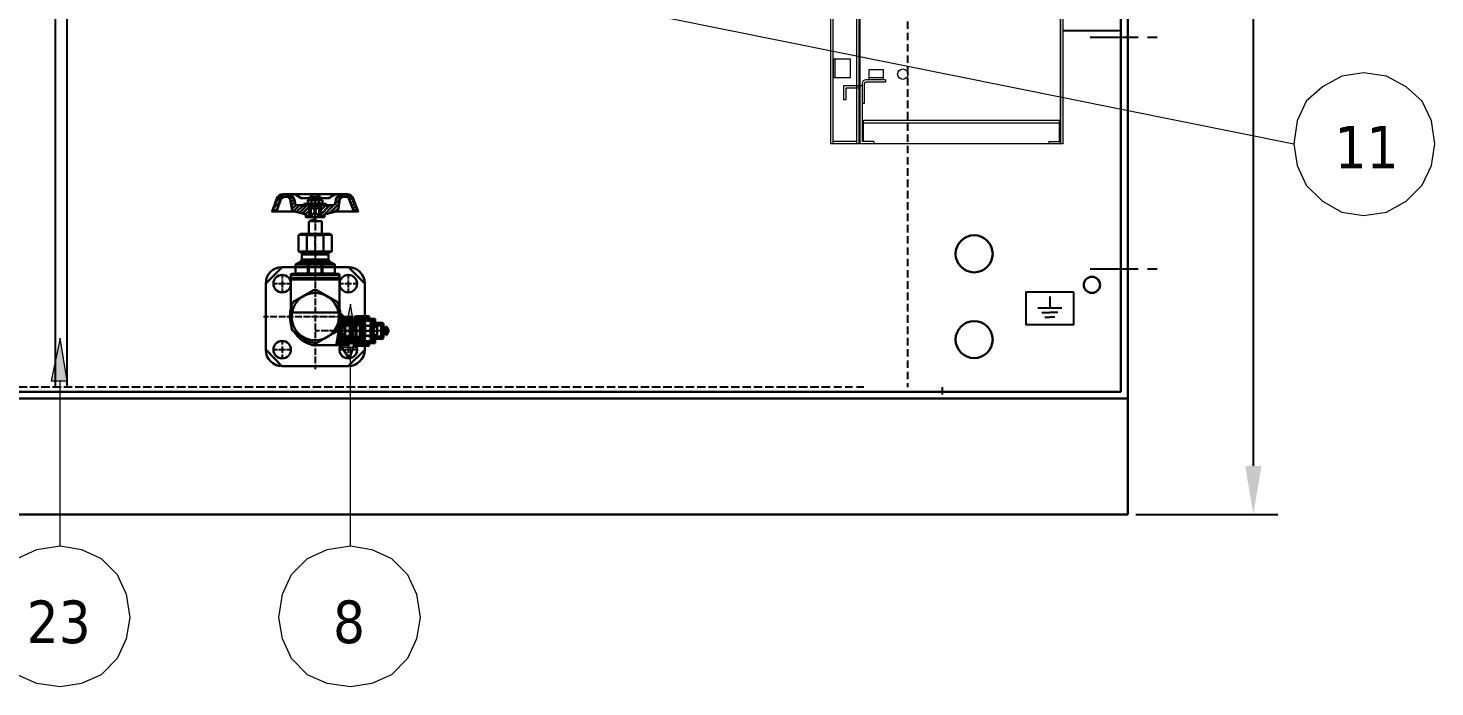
# Model space of a CAD drawing. Header units: millimetres. Extents: x 183355 to 194386, y -190559 to -183233.
# Drawn here: x 185904 to 187117, y -186148 to -185579 of the extents above; entities that cross this region are included whole.
import ezdxf

# ---------------------------------------------------------------- set-up
doc = ezdxf.new("R2010")
doc.units = ezdxf.units.MM
doc.header["$LTSCALE"] = 13
for name, pattern in [('ACAD_ISO02W100', [15, 12, -3]), ('CENTER', [50.8, 31.75, -6.35, 6.35, -6.35]), ('CENTERX2', [101.6, 63.5, -12.7, 12.7, -12.7]), ('DASHED', [0.75, 0.5, -0.25])]:
    doc.linetypes.add(name, pattern=pattern)
doc.layers.get('0').update_dxf_attribs({"color": 1, "linetype": 'CENTER'})
for name, color, linetype in [('1', 4, 'Continuous'), ('3中心线层', 1, 'CENTER'), ('4虚线层', 6, 'DASHED'), ('粗实线', 4, 'Continuous')]:
    doc.layers.add(name, color=color, linetype=linetype)
for name, color, linetype, lineweight in [('2细实线', 3, 'Continuous', 20), ('标注、文本', 3, 'Continuous', 25), ('铁心', 3, 'Continuous', 0)]:
    doc.layers.add(name, color=color, linetype=linetype, lineweight=lineweight)
doc.styles.get("Standard").update_dxf_attribs({"font": 'gbenor.shx', "bigfont": 'gbcbig.shx'})
doc.styles.add('Tahoma$001', font='tahoma.ttf', dxfattribs={"height": 2.159784})
doc.dimstyles.new('英寸 1-10', dxfattribs={"dimscale": 14, "dimtxt": 3.5, "dimasz": 2, "dimexe": 1.5, "dimexo": 0.5, "dimgap": 0.5, "dimtad": 1, "dimtoh": 1, "dimdec": 1, "dimdsep": 46, "dimtxsty": 'Standard', "dimcen": 2.5, "dimclrd": 3, "dimclre": 3, "dimclrt": 3, "dimadec": 0, "dimazin": 2, "dimtfac": 1, "dimtdec": 1, "dimtmove": 0, "dimatfit": 2, "dimfxl": 1, "dimarcsym": 0})

# ---------------------------------------------------------------- blocks, each defined once
blk = doc.blocks.new('A$C68737E7E')
at = {"layer": '1', "color": 1, "linetype": 'CENTERX2', "lineweight": -3, "ltscale": 0.1}
for p, q in [((44.7, 143.1), (44.7, 146.2)), ((44.7, 146.2), (44.7, 139.9)), ((44.7, 142.3), (44.7, 142.4)), ((44.7, 135.9), (44.7, 141.6)), ((44.7, 139.2), (44.7, 139.1)), ((44.7, 138.4), (44.7, 132.7)), ((44.7, 135.1), (44.7, 135.2)), ((44.7, 128.8), (44.7, 134.4)), ((44.7, 132), (44.7, 131.9)), ((44.7, 131.2), (44.7, 125.6)), ((44.7, 130.9), (44.7, 126.5)), ((44.7, 127.9), (44.7, 128)), ((44.7, 125.9), (44.7, 125.7)), ((44.7, 125), (44.7, 119.4)), ((44.7, 118.7), (44.7, 118.6)), ((44.7, 117.9), (44.7, 113.5)), ((44.7, 112.3), (44.7, 117.4)), ((44.7, 113.3), (44.7, 110.4)), ((44.7, 111.5), (44.7, 111.6)), ((44.7, 105.2), (44.7, 110.8)), ((44.7, 109.6), (44.7, 109.5)), ((44.7, 108.8), (44.7, 103.2)), ((44.7, 104.3), (44.7, 104.4)), ((44.7, 98.5), (44.7, 103.6)), ((44.7, 102.5), (44.7, 102.4)), ((44.7, 101.7), (44.7, 98.2)), ((44.7, 101.6), (44.7, 96)), ((44.7, 97.5), (44.7, 97.4)), ((44.7, 96.7), (44.7, 91.1)), ((44.7, 95.3), (44.7, 95.2)), ((44.7, 94.5), (44.7, 88.8)), ((44.7, 90.3), (44.7, 90.2)), ((44.7, 89.5), (44.7, 83.9)), ((44.7, 88.1), (44.7, 88)), ((44.7, 87.3), (44.7, 81.7)), ((8.6, 73.7), (11.9, 73.7)), ((12.5, 73.7), (12.7, 73.7)), ((13.4, 73.7), (19, 73.7)), ((16.2, 81.3), (16.2, 78.1)), ((16.2, 77.4), (16.2, 77.2)), ((16.2, 76.5), (16.2, 70.9)), ((19.7, 73.7), (19.8, 73.7)), ((20.5, 73.7), (23.8, 73.7)), ((44.7, 83.2), (44.7, 83.1)), ((44.7, 82.3), (44.7, 76.7)), ((44.7, 81), (44.7, 80.9)), ((44.7, 80.1), (44.7, 77.2)), ((44.7, 76), (44.7, 75.9)), ((44.7, 75.2), (44.7, 69.5)), ((65.6, 73.7), (68.8, 73.7)), ((69.5, 73.7), (69.7, 73.7)), ((70.4, 73.7), (76, 73.7)), ((73.2, 81.3), (73.2, 78.1)), ((73.2, 77.4), (73.2, 77.2)), ((73.2, 76.5), (73.2, 70.9)), ((76.7, 73.7), (76.8, 73.7)), ((77.5, 73.7), (80.8, 73.7)), ((16.2, 70.2), (16.2, 70.1)), ((16.2, 69.4), (16.2, 66.1)), ((44.7, 68.8), (44.7, 68.7)), ((44.7, 68), (44.7, 62.4)), ((44.7, 61.7), (44.7, 61.6)), ((44.7, 60.8), (44.7, 55.2)), ((73.2, 70.2), (73.2, 70.1)), ((73.2, 69.4), (73.2, 66.1)), ((44.7, 54.5), (44.7, 54.4)), ((44.7, 53.7), (44.7, 48)), ((0, 45.2), (4.5, 45.2)), ((5.2, 45.2), (5.3, 45.2)), ((6, 45.2), (11.7, 45.2)), ((12.4, 45.2), (12.5, 45.2)), ((13.2, 45.2), (18.8, 45.2)), ((19.5, 45.2), (19.7, 45.2)), ((20.4, 45.2), (26, 45.2)), ((26.7, 45.2), (26.8, 45.2)), ((27.5, 45.2), (33.2, 45.2)), ((33.9, 45.2), (34, 45.2)), ((34.7, 45.2), (40.3, 45.2)), ((41, 45.2), (41.2, 45.2)), ((41.9, 45.2), (47.5, 45.2)), ((44.7, 47.3), (44.7, 47.2)), ((44.7, 46.5), (44.7, 40.9)), ((44.7, 40.2), (44.7, 40.1)), ((44.7, 39.3), (44.7, 33.7)), ((48.2, 45.2), (48.3, 45.2)), ((49, 45.2), (54.7, 45.2)), ((55.4, 45.2), (55.5, 45.2)), ((56.2, 45.2), (61.8, 45.2)), ((62.6, 45.2), (62.7, 45.2)), ((63.4, 45.2), (69, 45.2)), ((69.3, 45.2), (73.7, 45.2)), ((69.7, 45.2), (69.8, 45.2)), ((70.5, 45.2), (76.2, 45.2)), ((76.9, 45.2), (77, 45.2)), ((77.7, 45.2), (83.3, 45.2)), ((84.1, 45.2), (84.2, 45.2)), ((84.9, 45.2), (89.4, 45.2)), ((16.2, 24.3), (16.2, 21.1)), ((44.7, 33), (44.7, 32.9)), ((48.3, 32.9), (44.7, 32.9)), ((44.7, 32.2), (44.7, 26.5)), ((44.7, 25.8), (44.7, 25.7)), ((44.7, 25), (44.7, 19.4)), ((49.1, 32.9), (49, 32.9)), ((55.5, 32.9), (49.9, 32.9)), ((56.3, 32.9), (56.2, 32.9)), ((62.7, 32.9), (57, 32.9)), ((63.5, 32.9), (63.4, 32.9)), ((69.8, 32.9), (64.2, 32.9)), ((70.1, 32.9), (76.5, 32.9)), ((70.7, 32.9), (70.5, 32.9)), ((77, 32.9), (71.4, 32.9)), ((73.2, 24.3), (73.2, 21.1)), ((77.2, 32.9), (77.3, 32.9)), ((77.8, 32.9), (77.7, 32.9)), ((81.7, 32.9), (77.9, 32.9)), ((78, 32.9), (83.6, 32.9)), ((84.2, 32.9), (78.5, 32.9)), ((82.5, 32.9), (82.4, 32.9)), ((88.9, 32.9), (83.2, 32.9)), ((84.4, 32.9), (84.5, 32.9)), ((85, 32.9), (84.9, 32.9)), ((85.2, 32.9), (90.8, 32.9)), ((89.3, 32.9), (85.7, 32.9)), ((89.7, 32.9), (89.6, 32.9)), ((96, 32.9), (90.4, 32.9)), ((91.5, 32.9), (91.7, 32.9)), ((92.4, 32.9), (98.7, 32.9)), ((96.9, 32.9), (96.8, 32.9)), ((103.2, 32.9), (97.6, 32.9)), ((104, 32.9), (103.9, 32.9)), ((108.5, 32.9), (104.7, 32.9)), ((8.6, 16.7), (11.9, 16.7)), ((12.5, 16.7), (12.7, 16.7)), ((13.4, 16.7), (19, 16.7)), ((16.2, 20.4), (16.2, 20.3)), ((16.2, 19.5), (16.2, 13.9)), ((16.2, 13.2), (16.2, 13.1)), ((16.2, 12.4), (16.2, 9.1)), ((19.7, 16.7), (19.8, 16.7)), ((20.5, 16.7), (23.8, 16.7)), ((44.7, 18.7), (44.7, 18.5)), ((44.7, 17.8), (44.7, 12.2)), ((65.6, 16.7), (68.8, 16.7)), ((69.5, 16.7), (69.7, 16.7)), ((70.4, 16.7), (76, 16.7)), ((73.2, 20.4), (73.2, 20.3)), ((73.2, 19.5), (73.2, 13.9)), ((73.2, 13.2), (73.2, 13.1)), ((73.2, 12.4), (73.2, 9.1)), ((76.7, 16.7), (76.8, 16.7)), ((77.5, 16.7), (80.8, 16.7)), ((44.7, 11.5), (44.7, 11.4)), ((44.7, 10.7), (44.7, 5)), ((44.7, 4.3), (44.7, 4.2)), ((44.7, 3.5), (44.7, 0))]:
    blk.add_line(p, q, dxfattribs=at)
at = {"layer": '标注、文本', "color": 4, "lineweight": 30}
for p, q in [((11.6, 147), (7.5, 135.8)), ((17.6, 150.8), (10.3, 143.5)), ((15.3, 147), (11.2, 135.8)), ((17, 150.8), (27.5, 150.8)), ((17.5, 148.5), (20.8, 148.5)), ((20.9, 150.8), (18.6, 148.5)), ((23.6, 150.2), (21.7, 148.3)), ((25.4, 148.8), (23.1, 146.5)), ((23.1, 146.6), (24.7, 137.2)), ((26.6, 146.6), (23.6, 143.7)), ((26.7, 146), (27.3, 142.7)), ((27.5, 150.8), (62.7, 150.8)), ((38.8, 147.3), (33.1, 147.3)), ((38.2, 145.7), (38.2, 142.8)), ((49.4, 146.1), (39.8, 146.1)), ((42.2, 148.5), (41, 147.3)), ((41, 147.3), (48, 147.3)), ((41, 147.3), (41, 146.1)), ((41.4, 145.7), (41.4, 142.8)), ((42, 148.2), (42, 146.1)), ((42.2, 148.5), (46.9, 148.5)), ((43.3, 150.8), (44.6, 150.8)), ((43.3, 150.8), (45.9, 150.8)), ((45.9, 150.8), (44.6, 150.8)), ((46.9, 148.5), (48, 147.3)), ((47.1, 148.2), (47.1, 146.1)), ((47.8, 145.7), (47.8, 142.8)), ((48, 147.3), (48, 146.1)), ((50.3, 147.3), (56, 147.3)), ((51, 145.7), (51, 142.8)), ((66.1, 146.9), (61.8, 142.5)), ((62.4, 146.4), (61.8, 142.7)), ((66.5, 150.6), (62.5, 146.6)), ((72.1, 150.8), (62.7, 150.8)), ((66, 146.6), (64.4, 137.2)), ((70, 150.8), (67.6, 148.4)), ((73.2, 150.7), (71, 148.5)), ((75.5, 149.7), (73.4, 147.6)), ((73.8, 147), (77.9, 135.8)), ((77, 148), (74.4, 145.3)), ((78, 145.7), (75.3, 143)), ((77.5, 147), (81.6, 135.8)), ((7.5, 135.8), (27.8, 135.8)), ((14.3, 144.2), (8.5, 138.4)), ((12.4, 139), (9.1, 135.8)), ((27.1, 143.9), (24.1, 140.9)), ((28.3, 141.8), (24.6, 138.1)), ((25.6, 136.3), (36.5, 133.4)), ((31.1, 141.3), (26, 136.2)), ((28.3, 141.8), (36.5, 140.4)), ((33.9, 140.8), (28.6, 135.5)), ((29.8, 141.5), (59.2, 141.5)), ((37.8, 141.5), (31.2, 134.8)), ((39.5, 139.9), (33.7, 134.2)), ((34.9, 142.4), (39.8, 142.4)), ((34.9, 142.4), (34.9, 141.5)), ((39.5, 136.6), (36.3, 133.5)), ((36.5, 141.5), (36.5, 140.4)), ((36.5, 133.4), (36.5, 131.1)), ((40, 141.6), (39.1, 140.8)), ((39.1, 140.8), (50.3, 140.8)), ((39.5, 141.5), (39.4, 131.1)), ((41, 141.5), (39.6, 140.2)), ((49.4, 142.4), (39.8, 142.4)), ((41, 141.5), (48.1, 141.5)), ((48.1, 141.5), (41, 141.5)), ((41, 141.5), (41, 131.1)), ((48.1, 141.5), (41, 131.1)), ((41, 141.5), (48.1, 131.1)), ((42, 142.7), (42, 142.4)), ((48.1, 141.5), (49.5, 140.2)), ((48.1, 141.5), (48.1, 131.1)), ((54.2, 142.4), (49.3, 142.4)), ((49.5, 140.2), (49.5, 131.1)), ((49.6, 141.5), (49.7, 131.1)), ((50.9, 141.5), (49.6, 140.2)), ((53.1, 140.5), (49.6, 137)), ((57.1, 141.1), (49.7, 133.7)), ((61.1, 141.9), (50.3, 131.1)), ((60.9, 141.8), (52.7, 140.4)), ((52.7, 141.5), (52.7, 140.4)), ((63.5, 136.3), (52.7, 133.4)), ((63.5, 136.3), (52.7, 133.4)), ((52.7, 133.4), (52.7, 131.1)), ((54.2, 142.4), (54.2, 141.5)), ((65.3, 142.9), (57.1, 134.6)), ((61.3, 135.8), (81.6, 135.8)), ((64.7, 138.9), (61.6, 135.8)), ((65.7, 144.6), (64.4, 137.2)), ((78.9, 143.3), (76.2, 140.6)), ((79.7, 140.9), (77, 138.2)), ((80.6, 138.5), (77.9, 135.8)), ((81.5, 136.1), (81.2, 135.8)), ((36.5, 131.1), (39.6, 131.1)), ((39.4, 133.3), (37.2, 131.1)), ((49.5, 131.1), (52.7, 131.1)), ((50.3, 127.7), (50.3, 116.6)), ((32.3, 116.6), (57.1, 116.6)), ((37.6, 115.5), (37.6, 101.6)), ((51.8, 115.5), (51.8, 101.6)), ((30.4, 101.6), (32.3, 100.5)), ((32.3, 100.5), (34.1, 100.5)), ((34.2, 99.8), (33.3, 98.9)), ((33.3, 98.9), (33.3, 94.4)), ((33.3, 98.9), (56.1, 98.9)), ((34.1, 100.5), (55.3, 100.5)), ((34.2, 100.5), (34.2, 99.8)), ((34.2, 99.8), (35, 99.8)), ((35, 100.5), (35, 99.8)), ((54.4, 100.5), (54.4, 99.8)), ((54.4, 99.8), (55.1, 99.8)), ((55.1, 100.5), (55.1, 99.8)), ((55.1, 99.8), (56.1, 98.9)), ((55.3, 100.5), (57.1, 100.5)), ((56.1, 98.9), (56.1, 94.4)), ((59, 101.6), (57.1, 100.5)), ((16.2, 88), (73.2, 88)), ((32.3, 92.7), (57.1, 92.7)), ((33, 91.5), (56.3, 91.5)), ((33.3, 94.4), (56.1, 94.4)), ((38.3, 90.1), (38.3, 82.5)), ((38.3, 90.1), (39.2, 90.1)), ((39.2, 90.1), (39.2, 82.5)), ((50.2, 90.1), (50.2, 82.5)), ((50.2, 90.1), (51.1, 90.1)), ((2, 73.7), (2, 16.7)), ((23.8, 81.2), (23.8, 78.7)), ((23.8, 78.7), (26.9, 78.7)), ((23.8, 78.7), (65.6, 78.7)), ((23.8, 78.7), (23.8, 77.3)), ((23.8, 77.3), (23.8, 52.9)), ((23.8, 77.3), (65.6, 77.3)), ((24.3, 81.2), (65.1, 81.2)), ((27.8, 82.5), (24.6, 82.2)), ((26.9, 78.7), (62.5, 78.7)), ((27.8, 82.5), (61.6, 82.5)), ((61.6, 82.5), (64.7, 82.2)), ((62.5, 78.7), (65.6, 78.7)), ((65.6, 81.2), (65.6, 78.7)), ((65.6, 78.7), (65.6, 77.3)), ((65.6, 77.3), (65.6, 52.9)), ((87.4, 73.7), (87.4, 45.7)), ((43.3, 68), (25.7, 57.9)), ((63.7, 57.9), (46.1, 68)), ((24.3, 55.4), (24.3, 35.1)), ((24.6, 48.8), (64.8, 48.8)), ((72.4, 45.2), (66, 38.8)), ((73.7, 44.3), (66, 36.7)), ((70.3, 45.2), (66.1, 41)), ((68, 36.5), (66.1, 34.7)), ((68.1, 45.2), (66.4, 43.5)), ((68, 37.9), (83.2, 37.9)), ((68, 37.9), (68, 34.8)), ((69.3, 37.9), (68, 36.5)), ((68, 36.7), (69.4, 35.2)), ((69.9, 37.7), (68.1, 36)), ((68.1, 37.2), (69.9, 35.4)), ((70.2, 37.5), (68.3, 35.6)), ((68.4, 37.5), (70.3, 35.6)), ((70.5, 37.1), (68.7, 35.3)), ((68.8, 37.8), (70.5, 36)), ((70.6, 36.6), (69.2, 35.2)), ((74, 42.6), (69.3, 37.9)), ((69.3, 37.9), (70.6, 36.6)), ((70.6, 37.9), (70.6, 27.9)), ((70.6, 37.9), (75.4, 36.9)), ((70.6, 36.5), (70.6, 29.2)), ((76.2, 42.6), (71.5, 37.9)), ((78.3, 42.6), (73.6, 37.9)), ((73.7, 45.2), (73.7, 42.6)), ((73.7, 43.3), (83.2, 43.3)), ((73.7, 42.6), (83.9, 42.6)), ((74.8, 43.3), (74, 42.6)), ((74.6, 38.6), (83.9, 38.6)), ((74.6, 38.6), (74.6, 27.2)), ((76.4, 38.6), (75.7, 37.9)), ((76.9, 43.3), (76.2, 42.6)), ((76.3, 37.9), (83.8, 37.9)), ((80.4, 42.6), (76.4, 38.6)), ((77, 38.6), (83.1, 38.6)), ((77, 38.6), (77, 27.2)), ((78.6, 38.6), (77.8, 37.9)), ((79.1, 43.3), (78.3, 42.6)), ((82.5, 42.6), (78.6, 38.6)), ((79.3, 43.5), (79.3, 22.2)), ((79.3, 43.5), (79.6, 43.3)), ((79.5, 43.3), (84.1, 43.3)), ((79.6, 45.4), (81.7, 43.3)), ((79.6, 43.3), (80.3, 42.6)), ((91, 45.7), (79.8, 45.7)), ((80.7, 38.6), (80, 37.9)), ((80.3, 42.6), (80.3, 23.2)), ((81.2, 43.3), (80.4, 42.6)), ((84.1, 42), (80.7, 38.6)), ((81.4, 45.7), (83.8, 43.3)), ((81.7, 43.3), (82.4, 42.6)), ((82.8, 38.6), (82.1, 37.9)), ((83.2, 43.3), (82.5, 42.6)), ((84.1, 39.9), (82.8, 38.6)), ((83.1, 38.6), (83.8, 37.9)), ((83.1, 38.6), (83.1, 27.2)), ((83.2, 43.3), (84.1, 42.4)), ((84.1, 38.8), (83.2, 37.9)), ((83.2, 37.9), (83.2, 27.9)), ((83.6, 45.7), (85.5, 43.8)), ((83.8, 43.3), (84.1, 43.1)), ((83.8, 37.9), (87.2, 37.9)), ((83.8, 37.9), (83.8, 27.9)), ((85.3, 43.8), (84.1, 42.7)), ((84.8, 43.8), (84.1, 43.1)), ((84.1, 43.8), (84.1, 21.9)), ((84.1, 43.8), (86, 43.8)), ((84.1, 43), (85.2, 41.9)), ((84.1, 42.5), (84.7, 42)), ((84.1, 42.4), (84.1, 38.8)), ((84.1, 38.8), (84.1, 27)), ((85.5, 43.6), (84.2, 42.3)), ((84.2, 43.3), (85.5, 42)), ((84.4, 43.6), (85.7, 42.2)), ((85.8, 43.5), (84.4, 42.1)), ((84.7, 43.7), (85.9, 42.5)), ((85.9, 43.2), (84.7, 42)), ((85, 43.8), (86, 42.8)), ((86, 42.8), (85.1, 41.9)), ((85.7, 45.7), (89.7, 41.7)), ((86, 43.8), (86, 21.9)), ((86, 43.3), (87.6, 41.7)), ((94.5, 41.7), (86, 41.7)), ((87.9, 41.7), (87.2, 40.5)), ((87.2, 40.5), (87.2, 25.3)), ((87.8, 45.7), (91.9, 41.7)), ((92.3, 41.7), (87.9, 41.7)), ((92.3, 37.3), (87.9, 37.3)), ((90, 45.7), (91.2, 44.5)), ((91, 45.7), (91.2, 45.5)), ((91.2, 45.5), (91.2, 43.5)), ((91.2, 43.5), (91.4, 43.3)), ((96.3, 43.3), (91.4, 43.3)), ((92.3, 41.7), (92.9, 40.5)), ((92.4, 43.3), (94, 41.7)), ((92.9, 40.5), (92.9, 25.3)), ((94.5, 43.3), (96.4, 41.4)), ((94.5, 41.7), (94.5, 37.6)), ((94.5, 41.7), (94.5, 24.1)), ((94.5, 41.1), (98, 37.6)), ((94.5, 39), (95.9, 37.6)), ((101.7, 37.6), (94.5, 37.6)), ((95.8, 36.7), (95.3, 36.2)), ((95.8, 36.7), (97.7, 36.7)), ((96.3, 43.3), (96.4, 43.1)), ((96.4, 43.1), (96.4, 39.9)), ((96.4, 39.9), (96.6, 39.8)), ((103, 39.8), (96.6, 39.8)), ((97.7, 36.7), (98.2, 36.2)), ((98, 39.8), (100.2, 37.6)), ((100.2, 39.8), (103.6, 36.4)), ((101.7, 37.6), (101.7, 28.1)), ((102.3, 39.8), (103.6, 38.5)), ((103, 39.8), (103.6, 38.8)), ((103.6, 38.8), (103.6, 35)), ((106.1, 36.7), (105.7, 36.7)), ((105.7, 36.7), (105.7, 35)), ((105.7, 36.4), (106.9, 35.2)), ((106.1, 36.7), (107.8, 33.4)), ((25.7, 32.6), (43.3, 22.5)), ((70, 27.9), (62.6, 20.5)), ((68, 28), (64.7, 24.7)), ((72.1, 27.9), (64.8, 20.5)), ((68, 30.1), (65.8, 27.9)), ((67.5, 34.3), (66.1, 34.3)), ((67.5, 31.5), (66.2, 31.5)), ((67.2, 31.5), (66.2, 30.4)), ((74.3, 27.9), (66.9, 20.5)), ((67.5, 34.3), (67.5, 31.5)), ((68, 34.8), (68, 31)), ((68, 31), (68, 27.9)), ((69, 30.5), (68, 29.5)), ((69.6, 30.5), (68, 28.9)), ((68, 29.6), (69.7, 27.9)), ((68, 29), (69.1, 27.9)), ((68, 27.9), (83.2, 27.9)), ((68.2, 35.8), (68.6, 35.4)), ((70.1, 30.3), (68.2, 28.4)), ((68.2, 30), (70.1, 28.1)), ((70.4, 30), (68.5, 28.1)), ((68.6, 30.3), (70.4, 28.5)), ((69, 30.5), (70.6, 28.9)), ((70.6, 29.5), (69, 27.9)), ((75.7, 27.2), (69.1, 20.5)), ((70.6, 28.9), (69.6, 27.9)), ((69.7, 30.5), (70.6, 29.6)), ((75.4, 28.8), (70.6, 27.9)), ((77.8, 27.2), (73.8, 23.2)), ((74.6, 27.2), (83.9, 27.2)), ((76.4, 27.9), (75.7, 27.2)), ((80, 27.2), (76, 23.2)), ((76.3, 27.9), (83.8, 27.9)), ((77, 27.2), (83.1, 27.2)), ((78.5, 27.9), (77.8, 27.2)), ((82.1, 27.2), (78.1, 23.2)), ((80.7, 27.9), (80, 27.2)), ((84.1, 27), (80.2, 23.2)), ((82.8, 27.9), (82.1, 27.2)), ((84.1, 24.9), (82.4, 23.2)), ((83.8, 27.9), (83.1, 27.2)), ((83.2, 27.9), (84.1, 27)), ((83.8, 27.9), (87.2, 27.9)), ((84.1, 27), (84.1, 23.4)), ((87.2, 25.3), (87.9, 24.1)), ((95.3, 36.2), (92.9, 36.2)), ((95.3, 29.6), (92.9, 29.6)), ((101.7, 28.1), (94.5, 28.1)), ((94.5, 26.2), (96.4, 24.3)), ((94.8, 28.1), (96.9, 26)), ((95.3, 36.2), (95.3, 29.6)), ((95.3, 36.2), (98.2, 36.2)), ((95.3, 29.6), (95.8, 29.1)), ((95.3, 29.6), (98.2, 29.6)), ((95.8, 29.1), (97.7, 29.1)), ((96.6, 26), (96.4, 25.8)), ((96.4, 25.8), (96.4, 22.6)), ((103, 26), (96.6, 26)), ((96.9, 28.1), (99, 26)), ((98.2, 29.6), (97.7, 29.1)), ((98.2, 36.2), (98.2, 29.6)), ((99, 28.1), (101.1, 26)), ((101.1, 28.1), (103.1, 26.2)), ((101.7, 36.2), (104.9, 32.9)), ((101.7, 34), (102.8, 32.9)), ((101.7, 31.9), (103.6, 30)), ((101.7, 29.7), (103.6, 27.8)), ((102.8, 32.9), (104.9, 30.7)), ((103.6, 27), (103, 26)), ((105.7, 35), (103.6, 35)), ((105.7, 30.7), (103.6, 30.7)), ((103.6, 30.7), (103.6, 27)), ((104.9, 35), (107.1, 32.9)), ((104.9, 32.9), (107, 30.8)), ((105.7, 30.7), (105.7, 29.1)), ((105.7, 30), (106.3, 29.4)), ((105.7, 29.1), (106.1, 29.1)), ((107.8, 32.4), (106.1, 29.1)), ((107.1, 32.9), (107.7, 32.2)), ((107.8, 33.4), (107.8, 32.4)), ((44.7, 20.5), (73.7, 20.5)), ((73.7, 23), (71.2, 20.5)), ((73.7, 20.9), (73.3, 20.5)), ((73.7, 23.2), (83.9, 23.2)), ((73.7, 23.2), (73.7, 20.5)), ((73.8, 23.2), (73.7, 23)), ((73.7, 22.4), (83.2, 22.4)), ((76, 23.2), (75.2, 22.4)), ((78.1, 23.2), (77.3, 22.4)), ((80.3, 23.2), (79.3, 22.2)), ((79.3, 22.2), (79.3, 20.5)), ((79.3, 22.2), (81.5, 20)), ((79.3, 20.5), (79.8, 20)), ((80.2, 23.2), (79.5, 22.4)), ((79.5, 22.4), (84.1, 22.4)), ((91, 20), (79.8, 20)), ((80.3, 23.2), (84.1, 23.2)), ((80.5, 23.2), (81.2, 22.4)), ((81.2, 22.4), (83.6, 20)), ((82.4, 23.2), (81.6, 22.4)), ((82.6, 23.2), (83.4, 22.4)), ((84.1, 23.4), (83.2, 22.4)), ((83.4, 22.4), (85.7, 20)), ((84.9, 23.9), (84.1, 23)), ((85.3, 23.8), (84.1, 22.6)), ((84.1, 23), (85.1, 21.9)), ((84.1, 21.9), (86, 21.9)), ((84.2, 23.3), (85.4, 22)), ((84.2, 22.4), (84.5, 22.1)), ((85.6, 23.7), (84.3, 22.3)), ((84.3, 23.6), (85.7, 22.2)), ((85.8, 23.4), (84.5, 22.1)), ((84.6, 23.7), (85.9, 22.5)), ((85.9, 23.2), (84.8, 22)), ((84.9, 23.9), (86, 22.8)), ((86, 22.8), (85.2, 22)), ((85.4, 23.8), (85.9, 23.3)), ((94.5, 24.1), (86, 24.1)), ((86, 24.1), (90, 20)), ((86, 21.9), (87.9, 20)), ((87.4, 20), (87.4, 16.7)), ((88.1, 24.1), (91.2, 21)), ((90.3, 24.1), (91.9, 22.4)), ((91.2, 20.2), (91, 20)), ((91.4, 22.4), (91.2, 22.2)), ((91.2, 22.2), (91.2, 20.2)), ((96.3, 22.4), (91.4, 22.4)), ((92.4, 24.1), (94, 22.4)), ((94.5, 24.1), (96.2, 22.4)), ((96.4, 22.6), (96.3, 22.4)), ((16.2, 2.5), (73.2, 2.5))]:
    blk.add_line(p, q, dxfattribs=at)
for points in [[(79.7, 140.9), (79.2, 142.3), (78.9, 143.3), (78, 145.7), (77.5, 147), (77, 148), (75.5, 149.7), (73.2, 150.7), (17, 150.8), (15.3, 150.5), (13.7, 149.7), (12.4, 148.5), (11.6, 147), (10.3, 143.5), (9.9, 142.3), (8.5, 138.4), (7.5, 135.8), (27.8, 135.8), (28.6, 135.5), (33.7, 134.2), (36.3, 133.5), (36.5, 133.4), (36.5, 131.1), (50.3, 131.1), (52.7, 131.1), (52.7, 133.4), (57.1, 134.6), (61.3, 135.8), (81.6, 135.8), (81.5, 136.1), (80.6, 138.5), (79.7, 140.9)], [(17, 150.8), (11.7, 147.2), (11.6, 147)], [(17.5, 148.5), (15.4, 147.2), (15.3, 147)], [(23.1, 146.6), (21.1, 148.5), (20.8, 148.5)], [(26.7, 146), (21.3, 150.8), (21, 150.8)], [(31.2, 148.3), (26.6, 150.8), (26.4, 150.8)], [(31.2, 148.3), (32.9, 147.3), (33.1, 147.3)], [(41.4, 145.7), (38.4, 145.8), (38.2, 145.7)], [(38.8, 147.3), (40.9, 148.8), (41, 149.1)], [(43.3, 150.8), (41.1, 149.3), (41, 149.1)], [(47.8, 145.7), (41.6, 145.7), (41.4, 145.7)], [(48.1, 149.1), (46.1, 150.8), (45.9, 150.8)], [(51, 145.7), (48, 145.8), (47.8, 145.7)], [(48.1, 149.1), (50.1, 147.3), (50.3, 147.3)], [(56, 147.3), (57.8, 148.2), (57.9, 148.3)], [(62.7, 150.8), (58.1, 148.5), (57.9, 148.3)], [(68.1, 150.8), (62.4, 146.2), (62.4, 146)], [(73.8, 147), (71.9, 148.5), (71.7, 148.5), (68.3, 148.5), (66.1, 146.8), (66, 146.6)], [(77.5, 147), (72.3, 150.8), (72.1, 150.8)], [(24.7, 137.2), (25.5, 136.4), (25.6, 136.3)], [(27.3, 142.7), (28.1, 141.8), (28.3, 141.8)], [(38.2, 142.8), (41.2, 142.7), (41.4, 142.8)], [(39.6, 140.2), (39.6, 131.1), (49.5, 131.1)], [(40, 141.6), (49.4, 141.6), (50.3, 140.8)], [(41.4, 142.8), (47.6, 142.7), (47.8, 142.8)], [(47.8, 142.8), (50.8, 142.7), (51, 142.8)], [(60.9, 141.8), (61.8, 142.6), (61.8, 142.7)], [(63.5, 136.3), (64.4, 137.1), (64.4, 137.2)], [(39.1, 127.4), (48.7, 127.5), (50.3, 127.7)], [(39.1, 127.4), (39.1, 116.6), (50.3, 116.6)], [(56.1, 98.9), (55.1, 99.8), (55.1, 100.5), (57.1, 100.5), (58.1, 101.1), (59, 101.6), (59, 115.5), (58.1, 116), (57.1, 116.6), (32.3, 116.6), (31.3, 116), (30.4, 115.5), (30.4, 101.6), (31.3, 101.1), (32.3, 100.5), (34.2, 100.5), (34.2, 99.8), (34.1, 99.7), (33.3, 98.9), (33.3, 94.4), (33.2, 93.7), (32.8, 93.2), (32.3, 92.7), (27.8, 90.1), (27.8, 82.5), (23.8, 81.2), (23.8, 78.7), (65.6, 78.7), (64.7, 82.2), (61.6, 82.5), (61.6, 90.1), (57.1, 92.7), (56.6, 93), (56.3, 93.4), (56.2, 93.9), (56.1, 94.4), (56.1, 98.9)], [(32.3, 116.6), (30.4, 115.5), (30.4, 101.6)], [(37.6, 115.5), (30.6, 115.7), (30.4, 115.5)], [(51.8, 115.5), (37.8, 115.6), (37.6, 115.5)], [(59, 115.5), (52, 115.7), (51.8, 115.5)], [(57.1, 116.6), (59, 115.5), (59, 101.6)], [(30.4, 101.6), (37.4, 101.5), (37.6, 101.6), (51.6, 101.5), (51.8, 101.6), (58.8, 101.5), (59, 101.6)], [(16.2, 88), (2, 73.9), (2, 73.7)], [(32.3, 92.7), (27.8, 90.1), (27.8, 82.5)], [(38.3, 90.1), (28, 90.2), (27.8, 90.1)], [(32.3, 92.7), (33.3, 94.2), (33.3, 94.4)], [(50.2, 90.1), (39.4, 90.2), (39.2, 90.1)], [(61.6, 90.1), (51.3, 90.2), (51.1, 90.1), (51.1, 82.5)], [(56.1, 94.4), (56.9, 92.8), (57.1, 92.7)], [(57.1, 92.7), (61.6, 90.1), (61.6, 82.5)], [(87.4, 73.7), (73.4, 88), (73.2, 88)], [(24.6, 82.2), (23.8, 81.3), (23.8, 81.2)], [(65.6, 81.2), (64.9, 82.1), (64.7, 82.2)], [(46.1, 68), (43.5, 68), (43.3, 68)], [(46.1, 68), (43.5, 68), (43.3, 68)], [(23.6, 51.7), (23.8, 52.9), (23.8, 52.9)], [(23.6, 51.7), (24.2, 37), (24.3, 36.8)], [(25.7, 57.9), (24.4, 55.6), (24.3, 55.4)], [(46.1, 22.5), (63.7, 32.6), (65, 34.9), (65.1, 35.1), (65.1, 55.4)], [(65.1, 55.4), (63.8, 57.7), (63.7, 57.9)], [(65.6, 52.9), (65.7, 51.8), (65.8, 51.7)], [(66.5, 47.8), (65.8, 51.5), (65.8, 51.7)], [(67, 46.4), (63, 21.6), (62.4, 20.5)], [(66.5, 47.8), (69.1, 45.2), (69.3, 45.2)], [(77, 38.6), (75.4, 36.9), (75.4, 28.8), (77, 27.2)], [(79.8, 45.7), (79.3, 45.2), (79.3, 43.5)], [(79.3, 43.5), (80.3, 42.6), (84.1, 42.6)], [(87.6, 41.1), (87.8, 37.5), (87.9, 37.3)], [(87.9, 37.3), (87.8, 28.7), (87.9, 28.5)], [(92.3, 37.3), (92.7, 40.9), (92.6, 41.1)], [(92.3, 28.5), (92.3, 37), (92.3, 37.3)], [(24.3, 35.1), (25.6, 32.8), (25.7, 32.6)], [(26.5, 32.1), (42.5, 20.7), (42.7, 20.6)], [(67.5, 34.3), (68, 34.7), (68, 34.8)], [(68, 31), (67.6, 31.5), (67.5, 31.5)], [(87.9, 28.5), (87.5, 24.8), (87.6, 24.6)], [(92.6, 24.6), (92.4, 28.3), (92.3, 28.5), (87.9, 28.5)], [(92.9, 25.3), (92.3, 24.1), (87.9, 24.1)], [(2, 16.7), (16, 2.5), (16.2, 2.5)], [(42.7, 20.6), (46.5, 20.6), (46.7, 20.6)], [(43.3, 22.5), (45.9, 22.5), (46.1, 22.5)], [(66.6, 20.5), (74.1, 9.2), (74.3, 9.2), (78.5, 22.1), (78.2, 22.4)], [(73.2, 2.5), (87.4, 16.5), (87.4, 16.7)]]:
    blk.add_lwpolyline(points, dxfattribs=at)
for centre, radius in [((16.2, 73.7), 7.56), ((73.2, 73.7), 7.56), ((44.7, 45.2), 20.4), ((69.3, 36.6), 1.31), ((85, 42.9), 0.926), ((16.2, 16.7), 7.56), ((69.3, 29.2), 1.31), ((85, 22.9), 0.926)]:
    blk.add_circle(centre, radius, dxfattribs=at)
for points in [[(16.8, 150.8), (14.5, 150.7), (12.6, 149.3), (11.7, 147.2)], [(17.2, 148.5), (16.3, 148.3), (15.8, 148), (15.4, 147.2)], [(72.1, 150.8), (53.7, 150.8), (35.4, 150.8), (17, 150.8)], [(23.1, 146.8), (22.8, 147.7), (22, 148.4), (21.1, 148.5)], [(26.7, 146.2), (26.1, 148.8), (23.9, 150.7), (21.3, 150.8)], [(31, 148.5), (30, 149.9), (28.4, 150.7), (26.6, 150.8)], [(31.3, 148.2), (31.5, 147.7), (32.4, 147.3), (32.9, 147.3)], [(41.2, 145.8), (40.3, 146.2), (39.3, 146.2), (38.4, 145.8)], [(39, 147.3), (39.8, 147.4), (40.7, 148.1), (40.9, 148.8)], [(43, 150.8), (42.1, 150.6), (41.4, 150.2), (41.1, 149.3)], [(47.6, 145.7), (45.6, 146.2), (43.6, 146.2), (41.6, 145.7)], [(48, 149.3), (47.6, 150.2), (47.1, 150.6), (46.1, 150.8)], [(50.8, 145.8), (49.9, 146.2), (48.9, 146.2), (48, 145.8)], [(48.2, 148.8), (48.5, 148), (49.3, 147.4), (50.1, 147.3)], [(56.2, 147.3), (56.8, 147.3), (57.5, 147.7), (57.8, 148.2)], [(62.5, 150.8), (60.7, 150.7), (59.1, 149.9), (58.1, 148.5)], [(67.9, 150.8), (65.2, 150.6), (63, 148.9), (62.4, 146.2)], [(68.1, 148.5), (67.1, 148.4), (66.3, 147.7), (66.1, 146.8)], [(73.7, 147.2), (73.3, 148), (72.8, 148.3), (71.9, 148.5)], [(77.4, 147.2), (76.5, 149.3), (74.6, 150.7), (72.3, 150.8)], [(24.8, 137.1), (25, 136.7), (25, 136.6), (25.5, 136.4)], [(27.3, 142.6), (27.6, 142.1), (27.6, 142.1), (28.1, 141.8)], [(38.4, 142.7), (39.3, 142.3), (40.3, 142.3), (41.2, 142.7)], [(41.6, 142.7), (43.6, 142.3), (45.6, 142.2), (47.6, 142.7)], [(48, 142.7), (48.9, 142.3), (49.9, 142.3), (50.8, 142.7)], [(61, 141.8), (61.4, 142), (61.6, 142.2), (61.8, 142.6)], [(63.6, 136.4), (64, 136.5), (64.2, 136.8), (64.4, 137.1)], [(37.2, 131.1), (41.6, 131.1), (46, 131.1), (50.3, 131.1)], [(40.1, 128), (44, 130.1), (45, 127.5), (48.7, 127.5)], [(37.4, 115.7), (35.3, 116.9), (32.7, 116.9), (30.6, 115.7)], [(51.6, 115.6), (47.2, 117), (42.2, 117), (37.8, 115.6)], [(58.8, 115.7), (56.6, 117), (54.1, 116.9), (52, 115.7)], [(30.6, 101.5), (32.7, 100.1), (35.3, 100.1), (37.4, 101.5)], [(37.8, 101.5), (42.3, 100.1), (47.1, 100.1), (51.6, 101.5)], [(52, 101.5), (54.1, 100.2), (56.7, 100.1), (58.8, 101.5)], [(16, 88), (8.3, 87.9), (2, 81.6), (2, 73.9)], [(38.1, 90.2), (34.9, 91.9), (31.2, 91.9), (28, 90.2)], [(32.5, 92.8), (32.9, 93.1), (33.2, 93.7), (33.3, 94.2)], [(50, 90.2), (46.6, 91.9), (42.8, 91.9), (39.4, 90.2)], [(61.4, 90.2), (58.2, 91.9), (54.5, 91.9), (51.3, 90.2)], [(56.1, 94.2), (56.2, 93.7), (56.4, 93.1), (56.9, 92.8)], [(87.4, 73.9), (87.3, 81.6), (81.1, 87.8), (73.4, 88)], [(24.6, 82.2), (24.2, 82.1), (23.8, 81.7), (23.8, 81.2)], [(24.5, 82.1), (24.2, 82.1), (23.8, 81.7), (23.8, 81.3)], [(65.6, 81.2), (65.5, 81.7), (65.3, 82), (64.7, 82.2)], [(65.6, 81.3), (65.6, 81.7), (65.2, 82), (64.9, 82.1)], [(45.9, 68), (45.1, 68), (44.3, 68), (43.5, 68)], [(45.9, 68), (45.1, 68), (44.3, 68), (43.5, 68)], [(23.6, 51.5), (22.4, 46.7), (22.6, 41.7), (24.2, 37)], [(23.7, 51.8), (23.7, 52.1), (23.8, 52.6), (23.8, 52.9)], [(25.6, 57.7), (25.2, 57), (24.7, 56.2), (24.4, 55.6)], [(65, 55.6), (64.6, 56.3), (64.2, 57), (63.8, 57.7)], [(65.6, 52.9), (65.6, 52.6), (65.6, 52.1), (65.7, 51.8)], [(66.5, 48), (66.3, 49.2), (66.1, 50.3), (65.8, 51.5)], [(66.3, 43.3), (64.9, 34.1), (68.5, 30.6), (63, 21.6)], [(66.5, 47.6), (66.7, 46.3), (67.8, 45.3), (69.1, 45.2)], [(87.8, 37), (87, 34.3), (87.1, 31.5), (87.8, 28.7)], [(87.5, 40.9), (87.1, 39.8), (87.2, 38.5), (87.8, 37.5)], [(92.3, 28.7), (93.1, 31.2), (93.2, 34.5), (92.3, 37)], [(92.4, 37.5), (93, 38.5), (93.1, 39.8), (92.7, 40.9)], [(24.4, 34.9), (24.7, 34.2), (25.2, 33.4), (25.6, 32.8)], [(26.6, 32), (30.1, 26.3), (36, 22.1), (42.5, 20.7)], [(63.8, 32.8), (64.2, 33.5), (64.6, 34.2), (65, 34.9)], [(67.6, 34.3), (67.8, 34.3), (67.9, 34.5), (68, 34.7)], [(68, 31), (67.8, 31.4), (67.9, 31.3), (67.6, 31.5)], [(87.8, 28.3), (87.2, 27.2), (87, 26), (87.5, 24.8)], [(92.7, 24.8), (93.1, 25.9), (93, 27.3), (92.4, 28.3)], [(2, 16.5), (2, 8.8), (8.3, 2.6), (16, 2.5)], [(42.9, 20.6), (44, 20.4), (45.4, 20.4), (46.5, 20.6)], [(43.5, 22.5), (44.3, 22.4), (45.1, 22.4), (45.9, 22.5)], [(66.4, 20.2), (63.7, 14.7), (68, 8.5), (74.1, 9.2)], [(73.4, 2.5), (81.1, 2.6), (87.3, 8.8), (87.4, 16.5)], [(74.5, 9.3), (80.6, 10.3), (82.9, 17.8), (78.5, 22.1)]]:
    blk.add_open_spline(points, degree=3, dxfattribs=at)
blk = doc.blocks.new('A$C72A73D34')
at = {"color": 0, "linetype": 'ByBlock', "lineweight": 18}
for p, q in [((22, 600), (237, 600)), ((22, 600), (22, 550)), ((23.5, 598.5), (237, 598.5)), ((23.5, 598.5), (23.5, 551.5)), ((58.7, 560), (58.7, 553.3)), ((61, 560), (61, 553.3)), ((61, 560), (61, 0)), ((62, 560), (62, 0)), ((62, 560), (62, 550)), ((234.7, 560), (234.7, 0)), ((235, 560), (235, 0)), ((237, 560), (237, 0)), ((237, 550), (237, 560)), ((23.5, 551.5), (32, 551.5)), ((32, 552.3), (57.7, 552.3)), ((32, 552.3), (32, 550)), ((59, 550.3), (59, 0)), ((37, 0), (37, 545)), ((37, 545), (59, 545)), ((39, 0), (39, 543)), ((39, 543), (59, 543)), ((219.7, 110), (219.7, 540)), ((219.7, 540), (234.7, 540)), ((204.7, 528), (204.7, 522)), ((212.7, 528), (204.7, 528)), ((204.7, 522), (212.7, 522)), ((212.7, 520.7), (212.7, 529.3)), ((212.7, 522), (212.7, 528)), ((218.7, 530.8), (213.7, 530.8)), ((218.7, 527.9), (213.7, 527.9)), ((218.7, 522.1), (213.7, 522.1)), ((219.7, 520.7), (219.7, 529.3)), ((218.7, 519.2), (213.7, 519.2)), ((237, 345), (237, 343)), ((4, 293.5), (4, 257.5)), ((11.5, 293.5), (4, 293.5)), ((11.5, 293.5), (11.5, 204.5)), ((32.5, 295.5), (37, 295.5)), ((32.5, 295.5), (32.5, 249.5)), ((37, 295.5), (37, 249.5)), ((32.5, 282.5), (11.5, 282.5)), ((37, 283.5), (51.5, 283.5)), ((51.5, 283.5), (51.5, 261.5)), ((51.5, 263.5), (51.5, 281.5)), ((51.5, 281.5), (53.2, 281.5)), ((53.2, 281.5), (53.2, 263.5)), ((53.2, 263.5), (53.2, 281.5)), ((53.2, 281.5), (55, 281.5)), ((55, 281.5), (55, 263.5)), ((37, 269), (37, 276)), ((37, 276), (39, 276)), ((39, 269), (37, 269)), ((39, 276), (39, 269)), ((55, 278.2), (58.5, 278.2)), ((55, 272.5), (58.5, 272.5)), ((55, 266.8), (58.5, 266.8)), ((58.5, 278.2), (58.5, 266.8)), ((4, 257.5), (1.1, 254.5)), ((32.5, 262.5), (11.5, 262.5)), ((37, 261.5), (51.5, 261.5)), ((53.2, 263.5), (51.5, 263.5)), ((55, 263.5), (53.2, 263.5)), ((37, 249.5), (32.5, 249.5)), ((18.5, 197.5), (18.5, 193.5)), ((204.7, 122), (204.7, 128)), ((204.7, 128), (212.7, 128)), ((212.7, 122), (204.7, 122)), ((212.7, 129.3), (212.7, 120.7)), ((212.7, 128), (212.7, 122)), ((218.7, 130.8), (213.7, 130.8)), ((218.7, 127.9), (213.7, 127.9)), ((218.7, 122.1), (213.7, 122.1)), ((219.7, 129.3), (219.7, 120.7)), ((218.7, 119.2), (213.7, 119.2)), ((234.7, 110), (219.7, 110)), ((39, 73), (39, 57)), ((54, 73), (39, 73)), ((40.5, 73), (40.5, 57)), ((54, 57), (54, 73)), ((70, 55), (70, 64)), ((70, 64), (82, 64)), ((82, 64), (82, 55)), ((39, 57), (54, 57)), ((48, 50), (48, 38)), ((64, 50), (48, 50)), ((64, 52), (64, 35)), ((64, 50), (64, 2)), ((66, 35), (66, 52)), ((84, 55), (67, 55)), ((84, 53), (67, 53)), ((82, 56.8), (70, 56.8)), ((82, 55), (70, 55)), ((84, 55), (84, 53)), ((50, 38), (48, 38)), ((50, 48), (50, 38)), ((62, 48), (50, 48)), ((64, 35), (66, 35)), ((235, 20), (65, 20)), ((65, 2), (65, 20)), ((234, 17.7), (65, 17.7)), ((234, 2), (234, 20)), ((59, 2), (39, 2)), ((74, 2), (64, 2)), ((74, 2), (74, 0)), ((225, 2), (235, 2)), ((225, 2), (225, 0)), ((61, 0), (37, 0)), ((237, 0), (62, 0))]:
    blk.add_line(p, q, dxfattribs=at)
at = {"color": 0, "linetype": 'ByBlock'}
for p, q in [((139.7, 540), (139.7, 110)), ((144.7, 540), (144.7, 110)), ((214.7, 540), (214.7, 110)), ((219.7, 540), (219.7, 110)), ((199.8, 531.7), (158.8, 531.7)), ((199.8, 526.7), (158.8, 526.7)), ((199.8, 521.7), (158.8, 521.7)), ((199.8, 516.7), (158.8, 516.7)), ((199.8, 511.7), (158.8, 511.7)), ((199.8, 506.7), (158.8, 506.7)), ((199.8, 501.7), (158.8, 501.7)), ((199.8, 496.7), (158.8, 496.7)), ((199.8, 491.7), (158.8, 491.7)), ((199.8, 486.7), (158.8, 486.7)), ((199.8, 481.7), (158.8, 481.7)), ((199.8, 476.7), (158.8, 476.7)), ((199.8, 471.7), (158.8, 471.7)), ((199.8, 466.7), (158.8, 466.7)), ((199.8, 461.7), (158.8, 461.7)), ((199.8, 456.7), (158.8, 456.7)), ((199.8, 451.7), (158.8, 451.7)), ((199.8, 446.7), (158.8, 446.7)), ((199.8, 441.7), (158.8, 441.7)), ((199.8, 436.7), (158.8, 436.7)), ((199.8, 431.7), (158.8, 431.7)), ((199.8, 426.7), (158.8, 426.7)), ((199.8, 421.7), (158.8, 421.7)), ((199.8, 416.7), (158.8, 416.7)), ((199.8, 411.7), (158.8, 411.7)), ((199.8, 406.7), (158.8, 406.7)), ((199.8, 401.7), (158.8, 401.7)), ((199.8, 396.7), (158.8, 396.7)), ((199.8, 391.7), (158.8, 391.7)), ((199.8, 386.7), (158.8, 386.7)), ((199.8, 381.7), (158.8, 381.7)), ((199.8, 376.7), (158.8, 376.7)), ((199.8, 371.7), (158.8, 371.7)), ((199.8, 366.7), (158.8, 366.7)), ((199.8, 361.7), (158.8, 361.7)), ((199.8, 356.7), (158.8, 356.7)), ((199.8, 351.7), (158.8, 351.7)), ((199.8, 346.7), (158.8, 346.7)), ((199.8, 341.7), (158.8, 341.7)), ((199.8, 341.7), (158.8, 341.7)), ((199.8, 336.7), (158.8, 336.7)), ((199.8, 336.7), (158.8, 336.7)), ((199.8, 331.7), (158.8, 331.7)), ((199.8, 326.7), (158.8, 326.7)), ((199.8, 321.7), (158.8, 321.7)), ((199.8, 316.7), (158.8, 316.7)), ((199.8, 311.7), (158.8, 311.7)), ((199.8, 306.7), (158.8, 306.7)), ((199.8, 301.7), (158.8, 301.7)), ((199.8, 296.7), (158.8, 296.7)), ((199.8, 291.7), (158.8, 291.7)), ((199.8, 286.7), (158.8, 286.7)), ((199.8, 281.7), (158.8, 281.7)), ((199.8, 276.7), (158.8, 276.7)), ((199.8, 271.7), (158.8, 271.7)), ((199.8, 266.7), (158.8, 266.7)), ((199.8, 261.7), (158.8, 261.7)), ((199.8, 256.7), (158.8, 256.7)), ((199.8, 251.7), (158.8, 251.7)), ((199.8, 246.7), (158.8, 246.7)), ((199.8, 241.7), (158.8, 241.7)), ((199.8, 236.7), (158.8, 236.7)), ((199.8, 231.7), (158.8, 231.7)), ((199.8, 226.7), (158.8, 226.7)), ((199.8, 221.7), (158.8, 221.7)), ((199.8, 216.7), (158.8, 216.7)), ((199.8, 211.7), (158.8, 211.7)), ((199.8, 206.7), (158.8, 206.7)), ((199.8, 201.7), (158.8, 201.7)), ((199.8, 196.7), (158.8, 196.7)), ((199.8, 191.7), (158.8, 191.7)), ((199.8, 186.7), (158.8, 186.7)), ((199.8, 181.7), (158.8, 181.7)), ((199.8, 176.7), (158.8, 176.7)), ((199.8, 171.7), (158.8, 171.7)), ((199.8, 166.7), (158.8, 166.7)), ((199.8, 161.7), (158.8, 161.7)), ((199.8, 156.7), (158.8, 156.7)), ((199.8, 151.7), (158.8, 151.7)), ((199.8, 146.7), (158.8, 146.7)), ((199.8, 141.7), (158.8, 141.7)), ((199.8, 136.7), (158.8, 136.7)), ((199.8, 131.7), (158.8, 131.7)), ((199.8, 126.7), (158.8, 126.7)), ((199.8, 121.7), (158.8, 121.7)), ((199.8, 116.7), (158.8, 116.7))]:
    blk.add_line(p, q, dxfattribs=at)
for p, q in [((237, 526.8), (287, 526.8)), ((287, 526.8), (287, 97.5)), ((287, 97.5), (237, 97.5))]:
    blk.add_line(p, q)
at = {"linetype": 'ACAD_ISO02W100'}
for p, q in [((304.6, 480), (269.7, 480)), ((304.6, 180), (269.7, 180))]:
    blk.add_line(p, q, dxfattribs=at)
at = {"color": 0, "linetype": 'ByBlock', "lineweight": 18}
blk.add_circle((99, 60), 4.5, dxfattribs=at)
for centre, radius, start, end in [((57.7, 553.3), 1, 270, 0), ((57.7, 553.3), 3.3, 270, 0), ((214.2, 529.3), 1.54, 110.57, 249.43), ((217.4, 525), 4.67, 141.7868, 218.2132), ((214.2, 520.7), 1.54, 110.57, 249.43), ((218.2, 529.3), 1.54, 290.57, 69.43), ((215, 525), 4.67, 321.7868, 38.2132), ((218.2, 520.7), 1.54, 290.57, 69.43), ((4, 289.5), 4, 90, 181.0355), ((742.7, 296.2), 742.7, 180.515, 187.072), ((18.5, 206.5), 13, 186.3133, 270), ((18.5, 204.5), 7, 180, 270), ((214.2, 129.3), 1.54, 110.57, 249.43), ((217.4, 125), 4.67, 141.7868, 218.2132), ((214.2, 120.7), 1.54, 110.57, 249.43), ((218.2, 129.3), 1.54, 290.57, 69.43), ((215, 125), 4.67, 321.7868, 38.2132), ((218.2, 120.7), 1.54, 290.57, 69.43), ((67, 52), 3, 90, 180), ((67, 52), 1, 90, 180)]:
    blk.add_arc(centre, radius, start, end, dxfattribs=at)
at = {"color": 0, "linetype": 'ByBlock'}
for centre, start, end in [((158.8, 529.2), 90, 270), ((158.8, 519.2), 90, 270), ((199.8, 529.2), 270, 90), ((199.8, 519.2), 270, 90), ((158.8, 509.2), 90, 270), ((199.8, 509.2), 270, 90), ((158.8, 499.2), 90, 270), ((199.8, 499.2), 270, 90), ((158.8, 489.2), 90, 270), ((199.8, 489.2), 270, 90), ((158.8, 479.2), 90, 270), ((199.8, 479.2), 270, 90), ((158.8, 469.2), 90, 270), ((158.8, 459.2), 90, 270), ((199.8, 469.2), 270, 90), ((199.8, 459.2), 270, 90), ((158.8, 449.2), 90, 270), ((199.8, 449.2), 270, 90), ((158.8, 439.2), 90, 270), ((199.8, 439.2), 270, 90), ((158.8, 429.2), 90, 270), ((199.8, 429.2), 270, 90), ((158.8, 419.2), 90, 270), ((199.8, 419.2), 270, 90), ((158.8, 409.2), 90, 270), ((158.8, 399.2), 90, 270), ((199.8, 409.2), 270, 90), ((199.8, 399.2), 270, 90), ((158.8, 389.2), 90, 270), ((199.8, 389.2), 270, 90), ((158.8, 379.2), 90, 270), ((199.8, 379.2), 270, 90), ((158.8, 369.2), 90, 270), ((199.8, 369.2), 270, 90), ((158.8, 359.2), 90, 270), ((199.8, 359.2), 270, 90), ((158.8, 349.2), 90, 270), ((158.8, 339.2), 90, 270), ((158.8, 339.2), 90, 270), ((199.8, 349.2), 270, 90), ((199.8, 339.2), 270, 90), ((199.8, 339.2), 270, 90), ((158.8, 329.2), 90, 270), ((199.8, 329.2), 270, 90), ((158.8, 319.2), 90, 270), ((199.8, 319.2), 270, 90), ((158.8, 309.2), 90, 270), ((199.8, 309.2), 270, 90), ((158.8, 299.2), 90, 270), ((158.8, 289.2), 90, 270), ((199.8, 299.2), 270, 90), ((199.8, 289.2), 270, 90), ((158.8, 279.2), 90, 270), ((199.8, 279.2), 270, 90), ((158.8, 269.2), 90, 270), ((199.8, 269.2), 270, 90), ((158.8, 259.2), 90, 270), ((199.8, 259.2), 270, 90), ((158.8, 249.2), 90, 270), ((199.8, 249.2), 270, 90), ((158.8, 239.2), 90, 270), ((158.8, 229.2), 90, 270), ((199.8, 239.2), 270, 90), ((199.8, 229.2), 270, 90), ((158.8, 219.2), 90, 270), ((199.8, 219.2), 270, 90), ((158.8, 209.2), 90, 270), ((199.8, 209.2), 270, 90), ((158.8, 199.2), 90, 270), ((199.8, 199.2), 270, 90), ((158.8, 189.2), 90, 270), ((199.8, 189.2), 270, 90), ((158.8, 179.2), 90, 270), ((158.8, 169.2), 90, 270), ((199.8, 179.2), 270, 90), ((199.8, 169.2), 270, 90), ((158.8, 159.2), 90, 270), ((199.8, 159.2), 270, 90), ((158.8, 149.2), 90, 270), ((199.8, 149.2), 270, 90), ((158.8, 139.2), 90, 270), ((199.8, 139.2), 270, 90), ((158.8, 129.2), 90, 270), ((158.8, 119.2), 90, 270), ((199.8, 129.2), 270, 90), ((199.8, 119.2), 270, 90)]:
    blk.add_arc(centre, 2.5, start, end, dxfattribs=at)
at = {"layer": '1', "color": 0, "lineweight": 35}
for p, q in [((59, 550.3), (59, 600)), ((61, 560), (61, 600)), ((62, 560), (62, 600)), ((234.7, 560), (234.7, 600)), ((235, 560), (235, 600)), ((237, 560), (237, 600))]:
    blk.add_line(p, q, dxfattribs=at)
at = {"layer": '1', "color": 0, "lineweight": -3}
for p, q in [((22, 550), (57.7, 550)), ((219.7, 540), (139.7, 540)), ((219.7, 110), (139.7, 110)), ((219.7, 120.7), (219.7, 110))]:
    blk.add_line(p, q, dxfattribs=at)
blk = doc.blocks.new('257561')
at = {"layer": '标注、文本'}
for p, q in [((851.69, 2214.09), (862.06, 2214.09)), ((856.87, 2219.06), (856.87, 2214.09)), ((853.4, 2212.22), (856.87, 2212.22)), ((854.71, 2210.17), (856.87, 2210.17)), ((860.35, 2212.22), (856.87, 2212.22)), ((859.04, 2210.17), (856.87, 2210.17))]:
    blk.add_line(p, q, dxfattribs=at)
blk = doc.blocks.new('*D219')
at = {"layer": '2细实线', "color": 3, "linetype": 'ByBlock', "lineweight": -2}
for p, q in [((186427.2, -184634), (186981.4, -184634)), ((186960.4, -184676), (186960.4, -185957)), ((186859.2, -185999), (186981.4, -185999))]:
    blk.add_line(p, q, dxfattribs=at)
at = {"layer": '2细实线', "color": 3, "linetype": 'ByBlock'}
for points in [[(186953.4, -184676), (186967.4, -184676), (186960.4, -184634)], [(186953.4, -185957), (186967.4, -185957), (186960.4, -185999)]]:
    blk.add_solid(points, dxfattribs=at)
at = {"layer": 'Defpoints', "color": 0, "linetype": 'ByBlock'}
for p in [(186420.2, -184634), (186852.2, -185999), (186960.4, -185999)]:
    blk.add_point(p, dxfattribs=at)
at = {"layer": '2细实线', "color": 3, "linetype": 'ByBlock', "insert": (186915.1, -185316.5), "char_height": 73.5, "attachment_point": 5, "rotation": 90}
blk.add_mtext('1365 [53.7]', dxfattribs=at)

msp = doc.modelspace()

# ---------------------------------------------------------------- hatches: boundary and pattern name
at = {"layer": '铁心'}
for points in [[(186174.237, -185854.482), (186182.068, -185817.436), (186188.092, -185854.482)], [(185923.924, -185883.69), (185931.755, -185846.644), (185937.778, -185883.69)]]:
    msp.add_hatch(color=256, dxfattribs=at).paths.add_polyline_path(points)

# ---------------------------------------------------------------- linework, layer by layer
at = {"layer": '3中心线层', "ltscale": 0.1}
for p, q in [((186819.715, -185586.973), (186884.715, -185586.973)), ((186819.715, -185786.973), (186884.715, -185786.973))]:
    msp.add_line(p, q, dxfattribs=at)
at = {"layer": '4虚线层'}
for p, q in [((186662.215, -183993.969), (186662.215, -185888.969)), ((186624.715, -185888.969), (185012.215, -185888.969)), ((186594.715, -185888.969), (185109.715, -185888.969)), ((186692.215, -185888.969), (186692.215, -185898.969)), ((186624.715, -185898.969), (185012.215, -185898.969))]:
    msp.add_line(p, q, dxfattribs=at)
at = {"layer": '标注、文本', "color": 4, "lineweight": 30}
for p, q in [((186846.215, -185892.969), (186846.215, -183928.971)), ((186852.215, -185898.969), (186852.215, -184123.971)), ((186846.215, -185892.969), (184858.215, -185892.969)), ((186852.215, -185898.969), (184852.215, -185898.969)), ((186852.215, -185998.969), (186852.215, -185898.969)), ((186852.215, -185998.969), (184852.215, -185998.969))]:
    msp.add_line(p, q, dxfattribs=at)
at = {"layer": '标注、文本'}
msp.add_lwpolyline([(186805.703, -185807.219), (186764.183, -185807.219), (186764.183, -185834.927), (186805.703, -185834.927)], close=True, dxfattribs=at)
at = {"layer": '标注、文本', "color": 4, "lineweight": 30}
for centre in [(186719.715, -185773.969), (186719.715, -185847.969)]:
    msp.add_circle(centre, 16, dxfattribs=at)
at = {"layer": '粗实线'}
for p, q in [((185927.479, -183934.971), (185927.479, -185888.969)), ((185937.479, -183934.971), (185937.479, -185888.969))]:
    msp.add_line(p, q, dxfattribs=at)
at = {"layer": '粗实线', "lineweight": 30}
msp.add_circle((186821.238, -185800.769), 7, dxfattribs=at)
at = {"layer": '铁心'}
for p, q in [((187055.479, -185617.76), (187036.805, -185620.772)), ((187075.357, -185620.772), (187055.479, -185617.76)), ((187019.938, -185629.808), (187006.084, -185642.156)), ((187036.805, -185620.772), (187019.938, -185629.808)), ((187092.223, -185629.808), (187075.357, -185620.772)), ((187106.078, -185642.156), (187092.223, -185629.808)), ((187006.084, -185642.156), (186998.253, -185659.324)), ((187113.909, -185659.324), (187106.078, -185642.156)), ((186998.253, -185659.324), (186995.241, -185679.203)), ((187116.921, -185679.203), (187113.909, -185659.324)), ((186995.241, -185679.203), (186998.253, -185697.876)), ((187113.909, -185697.876), (187116.921, -185679.203)), ((186998.253, -185697.876), (187006.084, -185714.743)), ((187106.078, -185714.743), (187113.909, -185697.876)), ((187006.084, -185714.743), (187019.938, -185728.597)), ((187092.223, -185728.597), (187106.078, -185714.743)), ((187019.938, -185728.597), (187036.805, -185737.934)), ((187036.805, -185737.934), (187055.479, -185740.946)), ((187055.479, -185740.946), (187075.357, -185737.934)), ((187075.357, -185737.934), (187092.223, -185728.597)), ((186182.068, -186026.004), (186182.068, -185854.482)), ((185931.755, -186026.004), (185931.755, -185883.69))]:
    msp.add_line(p, q, dxfattribs=at)
msp.add_lwpolyline([(186358.294, -185550.576), (186995.24, -185679.203), (186995.24, -185679.203)], dxfattribs=at)
for points in [[(186188.092, -185854.482), (186182.068, -185817.436), (186174.237, -185854.482)], [(185937.778, -185883.69), (185931.755, -185846.644), (185923.924, -185883.69)], [(185870.011, -186087.747), (185873.023, -186067.568), (185880.854, -186050.701), (185894.709, -186036.846), (185911.575, -186029.016), (185931.755, -186026.004), (185950.127, -186029.016), (185966.994, -186036.846), (185980.848, -186050.701), (185988.679, -186067.568), (185991.691, -186087.747), (185988.679, -186106.12), (185980.848, -186123.287), (185966.994, -186137.142), (185950.127, -186144.672), (185931.755, -186147.683), (185911.575, -186144.672), (185894.709, -186137.142), (185880.854, -186123.287), (185873.023, -186106.12)], [(186120.325, -186087.747), (186123.337, -186067.568), (186131.168, -186050.701), (186145.022, -186036.846), (186161.889, -186029.016), (186182.068, -186026.004), (186200.441, -186029.016), (186217.307, -186036.846), (186231.162, -186050.701), (186238.993, -186067.568), (186242.005, -186087.747), (186238.993, -186106.12), (186231.162, -186123.287), (186217.307, -186137.142), (186200.441, -186144.672), (186182.068, -186147.683), (186161.889, -186144.672), (186145.022, -186137.142), (186131.168, -186123.287), (186123.337, -186106.12)]]:
    msp.add_lwpolyline(points, close=True, dxfattribs=at)

# ---------------------------------------------------------------- block references
at = {"layer": '标注、文本'}
for name, p in [('A$C72A73D34', (186559.215, -185678.969)), ('A$C68737E7E', (186106.928, -185873.393))]:
    msp.add_blockref(name, p, dxfattribs=at)
at = {"layer": '标注、文本', "xscale": -2, "yscale": 2, "zscale": 2}
msp.add_blockref('257561', (188498.67, -190248.93), dxfattribs=at)

# ---------------------------------------------------------------- texts
at = {"layer": '铁心', "style": 'Tahoma$001'}
for s, height, p in [('11', 36.6818, (187030.498, -185700.286)), ('23', 36.7741, (185902.855, -186109.909)), ('8', 36.774, (186166.979, -186109.909))]:
    msp.add_text(s, height=height, dxfattribs=at).set_placement(p)

# ---------------------------------------------------------------- dimensions: what is measured, and where the dimension line sits
at = {"layer": '2细实线', "linetype": 'ByBlock'}
dim = msp.add_linear_dim(base=(186960.415, -185998.969), p1=(186420.215, -184633.97), p2=(186852.215, -185998.969), angle=90, dimstyle='英寸 1-10', override={"dimtxt": 5.25, "dimasz": 3}, dxfattribs=at)
dim.commit()
dim.dimension.update_dxf_attribs({"geometry": '*D219', "text_midpoint": (186915.133, -185316.469)})

doc.saveas('drawing.dxf')
